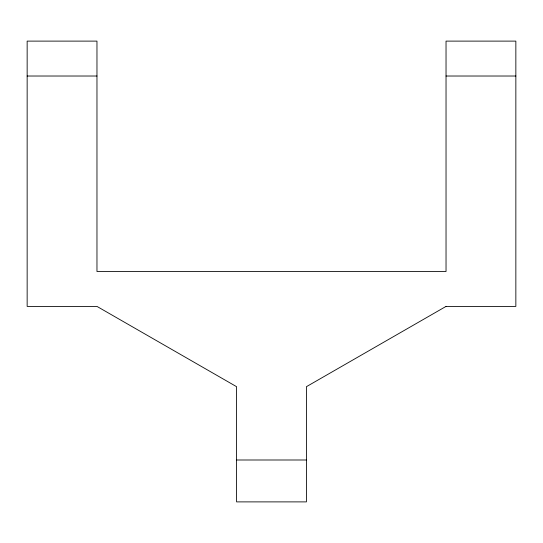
<?xml version="1.0" encoding="UTF-8"?>
<svg xmlns="http://www.w3.org/2000/svg" width="543" height="543" viewBox="0 0 543 543"><rect width="100%" height="100%" fill="white"/><g stroke="black" fill="none" stroke-linecap="round" stroke-linejoin="round"><path stroke-width="0.81" d="M27.15 76.02L96.966 76.02M446.034 76.02L515.85 76.02M236.592 459.996L306.408 459.996M446.034 306.408L306.408 386.691L306.408 501.888L236.592 501.888L236.592 386.691L96.966 306.408L27.15 306.408L27.15 41.112L96.966 41.112L96.966 271.5L446.034 271.5L446.034 41.112L515.85 41.112L515.85 306.408L446.034 306.408"/></g></svg>
